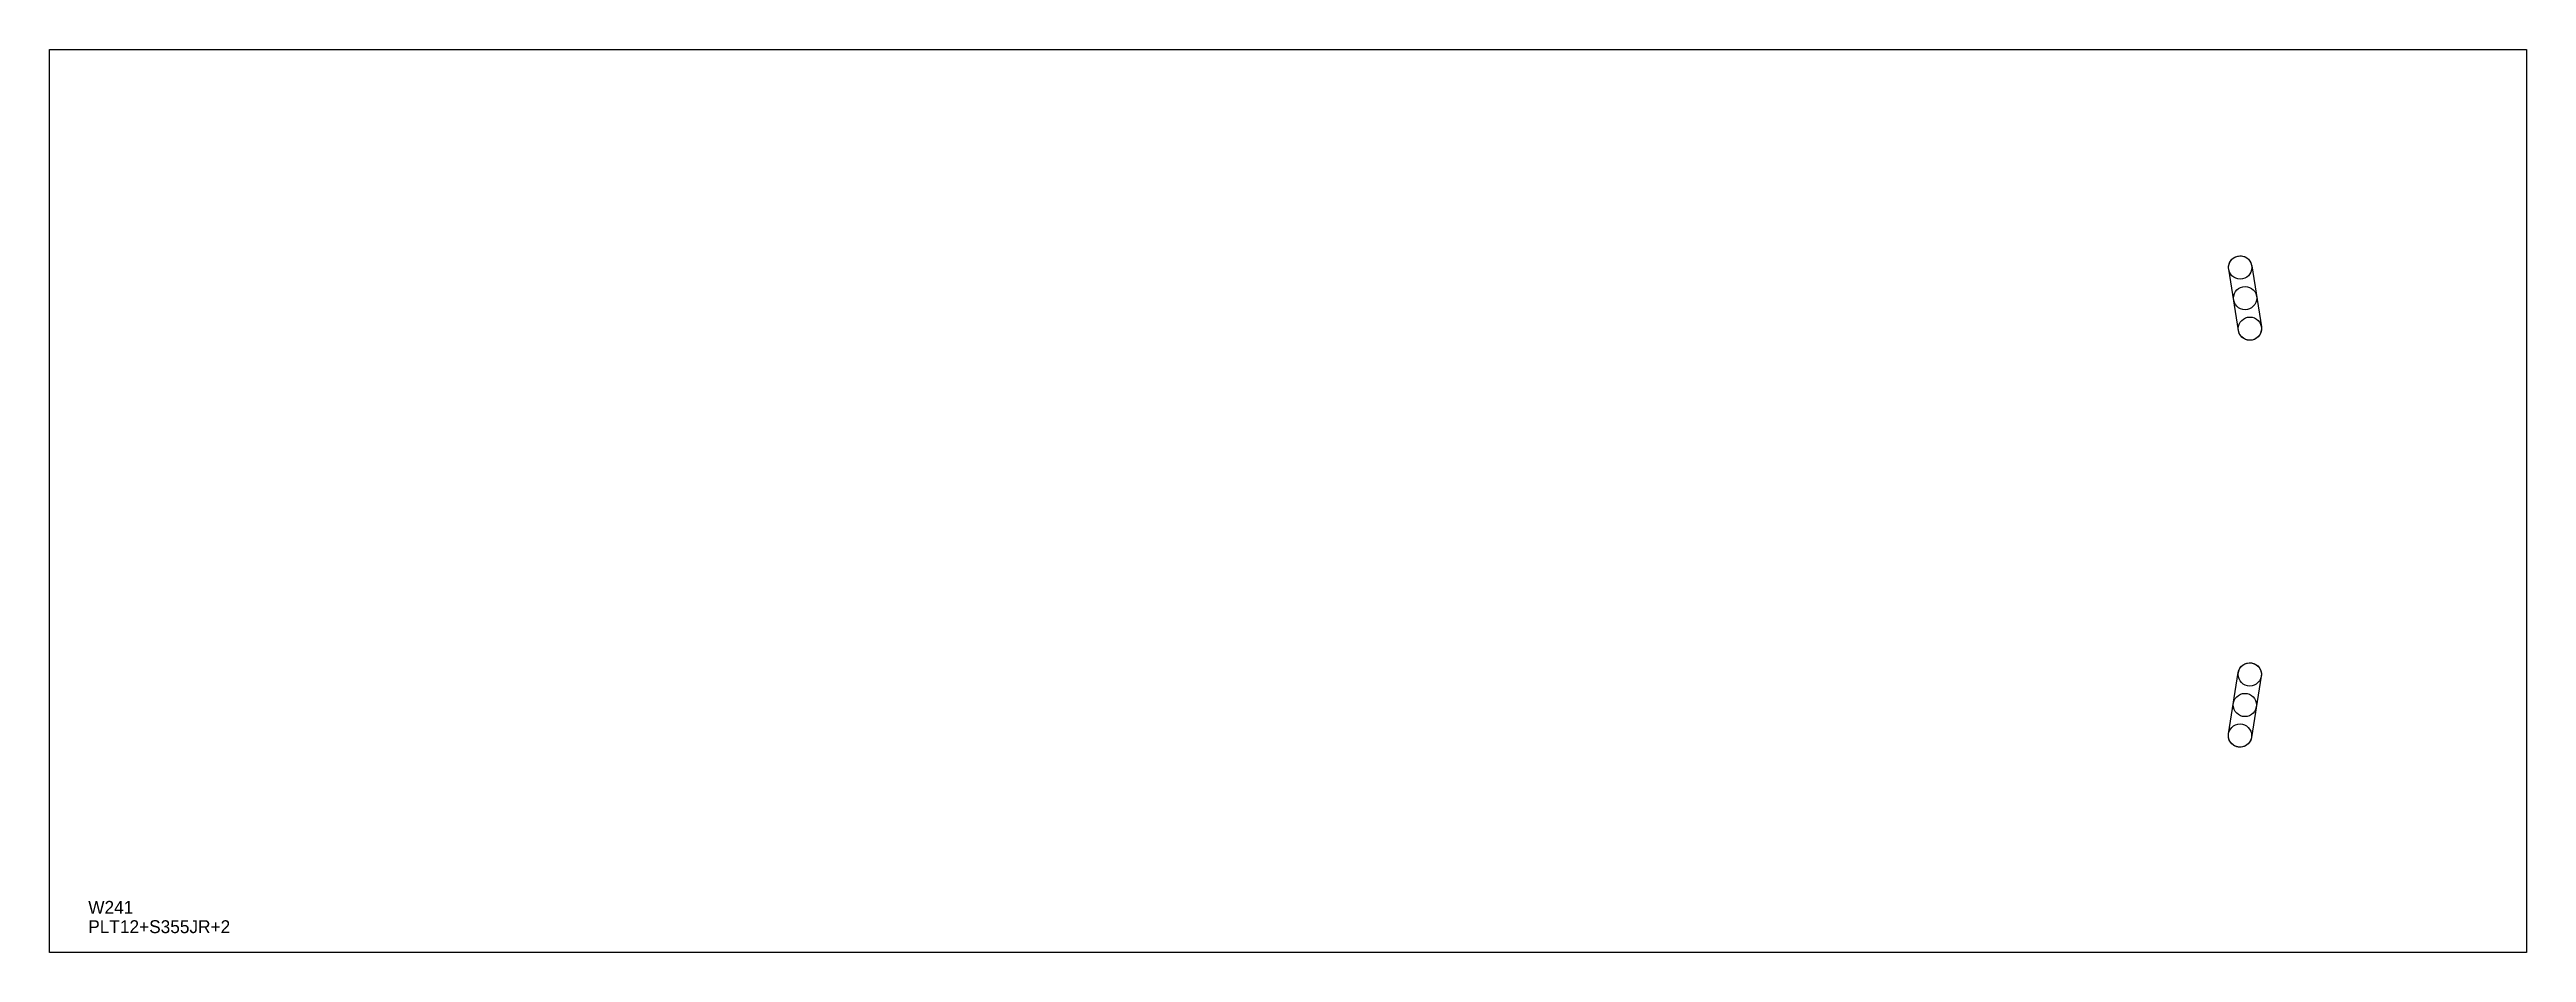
# Model space of a CAD drawing. Extents: x 0 to 1920, y 0 to 700.
import ezdxf

# ---------------------------------------------------------------- set-up
doc = ezdxf.new("R2010")
doc.units = 0
for name, color, linetype in [('18', 7, 'CONTINUOUS'), ('CUT', 7, 'CONTINUOUS'), ('LAYOUT', 4, 'CONTINUOUS'), ('SCRIBE', 3, 'CONTINUOUS'), ('TEXT', 7, 'CONTINUOUS')]:
    doc.layers.add(name, color=color, linetype=linetype)

msp = doc.modelspace()

# ---------------------------------------------------------------- linework, layer by layer
at = {"layer": '18', "color": 7, "linetype": 'CONTINUOUS'}
for centre, radius in [((1697.886, 531.025), 9), ((1701.653, 507.323), 9), ((1705.42, 483.62), 9), ((1705.282, 215.574), 9), ((1701.511, 191.872), 9), ((1697.74, 168.17), 9), ((0, 0), 0), ((0, 0), 0)]:
    msp.add_circle(centre, radius, dxfattribs=at)
at = {"layer": 'CUT', "color": 7, "linetype": 'CONTINUOUS'}
msp.add_lwpolyline([(0, 0), (0, 700), (1919.75, 700), (1919.75, 0)], close=True, dxfattribs=at)
at = {"layer": 'LAYOUT', "color": 4, "linetype": 'CONTINUOUS'}
for points in [[(1714.308, 485.033, -1), (1696.532, 482.207), (1688.998, 529.613, -1), (1706.775, 532.438)], [(1706.628, 166.756, -1), (1688.852, 169.584), (1696.394, 216.988, -0.99999992), (1714.17, 214.16)]]:
    msp.add_lwpolyline(points, format="xyb", close=True, dxfattribs=at)

# ---------------------------------------------------------------- texts
at = {"layer": 'SCRIBE', "color": 3}
msp.add_text('W241', height=10, dxfattribs=at).set_placement((30, 30))
at = {"layer": 'TEXT', "color": 7}
msp.add_text('PLT12+S355JR+2', height=10, dxfattribs=at).set_placement((30, 15))

doc.saveas('drawing.dxf')
